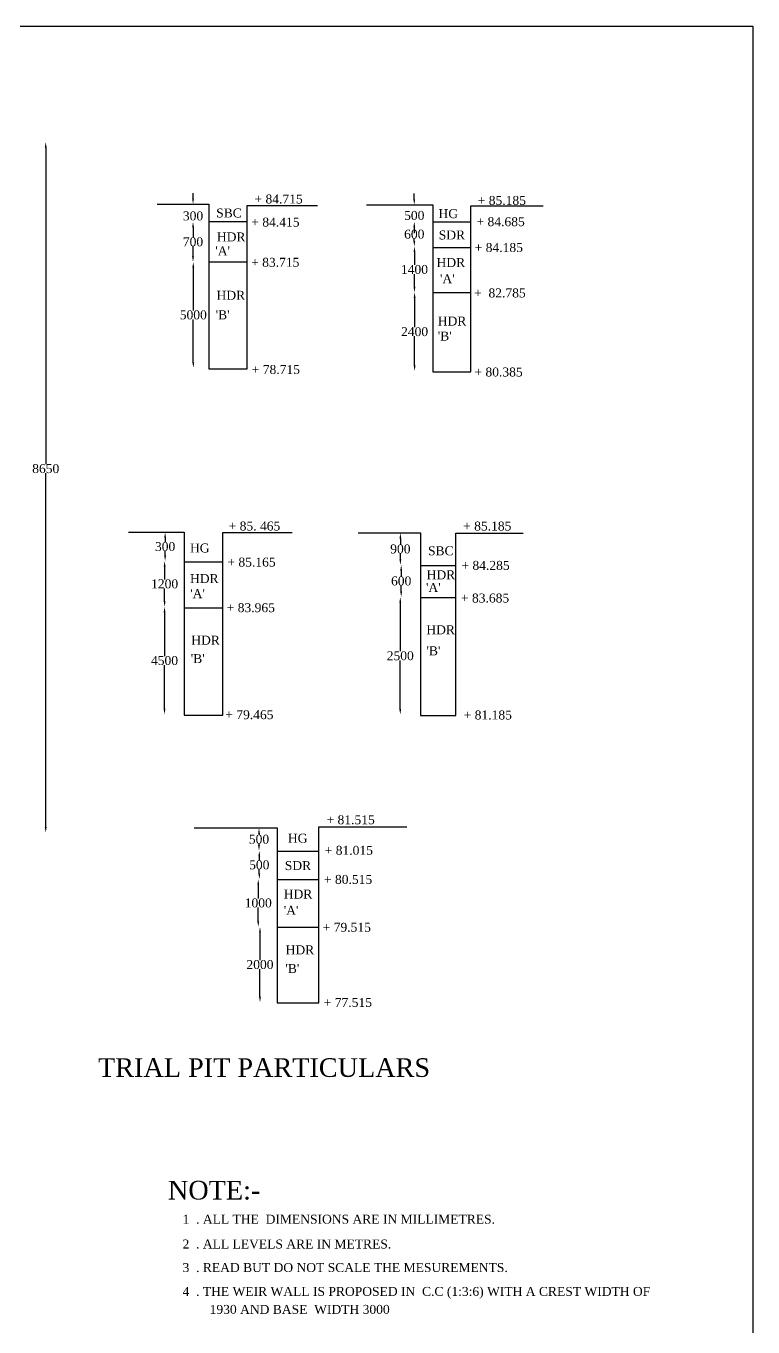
# Model space of a CAD drawing. Header units: millimetres. Extents: x 25263 to 1189477, y 36281 to 720269.
# Drawn here: x 991086 to 1185796, y 371815 to 720269 of the extents above; entities that cross this region are included whole.
import ezdxf

# ---------------------------------------------------------------- set-up
doc = ezdxf.new("R2010")
doc.units = ezdxf.units.MM
doc.header["$MEASUREMENT"] = 0
doc.header["$PDMODE"] = 66
doc.header["$PDSIZE"] = 170
for name, color, linetype in [('DIM', 5, 'Continuous'), ('DWG.LINE', 10, 'Continuous'), ('TEXT', 7, 'Continuous')]:
    doc.layers.add(name, color=color, linetype=linetype)
doc.layers.add('TITLE', color=7, linetype='Continuous', lineweight=30)
doc.styles.get("Standard").update_dxf_attribs({"font": 'TIMES.TTF', "height": 2400})
doc.dimstyles.get("Standard").update_dxf_attribs({"dimtxt": 2400, "dimasz": 1500, "dimexe": 0.18, "dimexo": 0.0625, "dimgap": 0.09, "dimtad": 0, "dimtih": 1, "dimtoh": 1, "dimdec": 1, "dimzin": 0, "dimdsep": 46, "dimtxsty": 'Standard', "dimcen": 0.09, "dimse1": 1, "dimse2": 1, "dimclrd": 5, "dimclre": 5, "dimclrt": 4, "dimadec": 0, "dimazin": 0, "dimtfac": 1, "dimtdec": 1, "dimtofl": 0, "dimtmove": 0, "dimatfit": 3, "dimfxl": 1, "dimtolj": 1, "dimtzin": 0, "dimarcsym": 0})

# ---------------------------------------------------------------- blocks, each defined once
blk = doc.blocks.new('*D76')
at = {"layer": 'Defpoints', "color": 0}
for p in [(996381, 689212), (996368, 504218), (996381, 504218)]:
    blk.add_point(p, dxfattribs=at)
at = {"layer": 'DIM', "color": 5, "lineweight": -2}
for p, q in [((996368, 687712), (996368, 602936)), ((996368, 505718), (996368, 600495))]:
    blk.add_line(p, q, dxfattribs=at)
at = {"layer": 'DIM', "color": 5}
for points in [[(996118, 687712), (996618, 687712), (996368, 689212)], [(996118, 505718), (996618, 505718), (996368, 504218)]]:
    blk.add_solid(points, dxfattribs=at)
at = {"layer": 'DIM', "color": 4, "insert": (996368, 601715), "char_height": 2400, "attachment_point": 5}
blk.add_mtext('\\A1;8650', dxfattribs=at)
blk = doc.blocks.new('*D78')
at = {"layer": 'Defpoints', "color": 0}
for p in [(1036072, 672533), (1035817, 667832), (1036072, 667832)]:
    blk.add_point(p, dxfattribs=at)
at = {"layer": 'DIM', "color": 5, "lineweight": -2}
for p, q in [((1035817, 674033), (1035817, 675533)), ((1035817, 666332), (1035817, 664832))]:
    blk.add_line(p, q, dxfattribs=at)
at = {"layer": 'DIM', "color": 5}
for points in [[(1035567, 674033), (1036067, 674033), (1035817, 672533)], [(1035567, 666332), (1036067, 666332), (1035817, 667832)]]:
    blk.add_solid(points, dxfattribs=at)
at = {"layer": 'DIM', "color": 4, "insert": (1035817, 669390), "char_height": 2400, "attachment_point": 5}
blk.add_mtext('\\A1;300', dxfattribs=at)
blk = doc.blocks.new('*D79')
at = {"layer": 'Defpoints', "color": 0}
for p in [(1035817, 667832), (1035813, 657084), (1035817, 657084)]:
    blk.add_point(p, dxfattribs=at)
at = {"layer": 'DIM', "color": 5, "lineweight": -2}
for p, q in [((1035813, 666332), (1035813, 663682)), ((1035813, 658584), (1035813, 661234))]:
    blk.add_line(p, q, dxfattribs=at)
at = {"layer": 'DIM', "color": 5}
for points in [[(1035563, 666332), (1036063, 666332), (1035813, 667832)], [(1035563, 658584), (1036063, 658584), (1035813, 657084)]]:
    blk.add_solid(points, dxfattribs=at)
at = {"layer": 'DIM', "color": 4, "insert": (1035813, 662458), "char_height": 2400, "attachment_point": 5}
blk.add_mtext('\\A1;700', dxfattribs=at)
blk = doc.blocks.new('*D80')
at = {"layer": 'Defpoints', "color": 0}
for p in [(1035813, 657084), (1035813, 628703), (1035888, 628703)]:
    blk.add_point(p, dxfattribs=at)
at = {"layer": 'DIM', "color": 5, "lineweight": -2}
for p, q in [((1035888, 655584), (1035888, 644114)), ((1035888, 630203), (1035888, 641672))]:
    blk.add_line(p, q, dxfattribs=at)
at = {"layer": 'DIM', "color": 5}
for points in [[(1035638, 655584), (1036138, 655584), (1035888, 657084)], [(1035638, 630203), (1036138, 630203), (1035888, 628703)]]:
    blk.add_solid(points, dxfattribs=at)
at = {"layer": 'DIM', "color": 4, "insert": (1035888, 642893), "char_height": 2400, "attachment_point": 5}
blk.add_mtext('\\A1;5000', dxfattribs=at)
blk = doc.blocks.new('*D81')
at = {"layer": 'Defpoints', "color": 0}
for p in [(1095045, 672370), (1095045, 667810), (1095072, 667810)]:
    blk.add_point(p, dxfattribs=at)
at = {"layer": 'DIM', "color": 5, "lineweight": -2}
for p, q in [((1095072, 673870), (1095072, 675370)), ((1095072, 666310), (1095072, 664810))]:
    blk.add_line(p, q, dxfattribs=at)
at = {"layer": 'DIM', "color": 5}
for points in [[(1094822, 673870), (1095322, 673870), (1095072, 672370)], [(1094822, 666310), (1095322, 666310), (1095072, 667810)]]:
    blk.add_solid(points, dxfattribs=at)
at = {"layer": 'DIM', "color": 4, "insert": (1095072, 669527), "char_height": 2400, "attachment_point": 5}
blk.add_mtext('\\A1;500', dxfattribs=at)
blk = doc.blocks.new('*D82')
at = {"layer": 'Defpoints', "color": 0}
for p in [(1095072, 667810), (1095072, 661199), (1095081, 661199)]:
    blk.add_point(p, dxfattribs=at)
at = {"layer": 'DIM', "color": 5, "lineweight": -2}
for p, q in [((1095081, 666310), (1095081, 665726)), ((1095081, 662699), (1095081, 663284))]:
    blk.add_line(p, q, dxfattribs=at)
at = {"layer": 'DIM', "color": 5}
for points in [[(1094831, 666310), (1095331, 666310), (1095081, 667810)], [(1094831, 662699), (1095331, 662699), (1095081, 661199)]]:
    blk.add_solid(points, dxfattribs=at)
at = {"layer": 'DIM', "color": 4, "insert": (1095081, 664505), "char_height": 2400, "attachment_point": 5}
blk.add_mtext('\\A1;600', dxfattribs=at)
blk = doc.blocks.new('*D83')
at = {"layer": 'Defpoints', "color": 0}
for p in [(1095081, 661199), (1095081, 648915), (1095127, 648915)]:
    blk.add_point(p, dxfattribs=at)
at = {"layer": 'DIM', "color": 5, "lineweight": -2}
for p, q in [((1095127, 659699), (1095127, 656278)), ((1095127, 650415), (1095127, 653836))]:
    blk.add_line(p, q, dxfattribs=at)
at = {"layer": 'DIM', "color": 5}
for points in [[(1094877, 659699), (1095377, 659699), (1095127, 661199)], [(1094877, 650415), (1095377, 650415), (1095127, 648915)]]:
    blk.add_solid(points, dxfattribs=at)
at = {"layer": 'DIM', "color": 4, "insert": (1095127, 655057), "char_height": 2400, "attachment_point": 5}
blk.add_mtext('\\A1;1400', dxfattribs=at)
blk = doc.blocks.new('*D84')
at = {"layer": 'Defpoints', "color": 0}
for p in [(1095127, 648915), (1095127, 627874), (1095165, 627874)]:
    blk.add_point(p, dxfattribs=at)
at = {"layer": 'DIM', "color": 5, "lineweight": -2}
for p, q in [((1095165, 647415), (1095165, 639616)), ((1095165, 629374), (1095165, 637174))]:
    blk.add_line(p, q, dxfattribs=at)
at = {"layer": 'DIM', "color": 5}
for points in [[(1094915, 647415), (1095415, 647415), (1095165, 648915)], [(1094915, 629374), (1095415, 629374), (1095165, 627874)]]:
    blk.add_solid(points, dxfattribs=at)
at = {"layer": 'DIM', "color": 4, "insert": (1095165, 638395), "char_height": 2400, "attachment_point": 5}
blk.add_mtext('\\A1;2400', dxfattribs=at)
blk = doc.blocks.new('*D186')
at = {"layer": 'Defpoints', "color": 0}
for p in [(1053917, 505488), (1053491, 499402), (1053917, 499402)]:
    blk.add_point(p, dxfattribs=at)
at = {"layer": 'DIM', "color": 5, "lineweight": -2}
for p, q in [((1053491, 503988), (1053491, 503665)), ((1053491, 500902), (1053491, 501224))]:
    blk.add_line(p, q, dxfattribs=at)
at = {"layer": 'DIM', "color": 5}
for points in [[(1053241, 503988), (1053741, 503988), (1053491, 505488)], [(1053241, 500902), (1053741, 500902), (1053491, 499402)]]:
    blk.add_solid(points, dxfattribs=at)
at = {"layer": 'DIM', "color": 4, "insert": (1053491, 502445), "char_height": 2400, "attachment_point": 5}
blk.add_mtext('\\A1;500', dxfattribs=at)
blk = doc.blocks.new('*D187')
at = {"layer": 'Defpoints', "color": 0}
for p in [(1053491, 499402), (1053491, 491764), (1053565, 491764)]:
    blk.add_point(p, dxfattribs=at)
at = {"layer": 'DIM', "color": 5, "lineweight": -2}
for p, q in [((1053565, 497902), (1053565, 496804)), ((1053565, 493264), (1053565, 494362))]:
    blk.add_line(p, q, dxfattribs=at)
at = {"layer": 'DIM', "color": 5}
for points in [[(1053315, 497902), (1053815, 497902), (1053565, 499402)], [(1053315, 493264), (1053815, 493264), (1053565, 491764)]]:
    blk.add_solid(points, dxfattribs=at)
at = {"layer": 'DIM', "color": 4, "insert": (1053565, 495583), "char_height": 2400, "attachment_point": 5}
blk.add_mtext('\\A1;500', dxfattribs=at)
blk = doc.blocks.new('*D188')
at = {"layer": 'Defpoints', "color": 0}
for p in [(1053491, 491764), (1053289, 478993), (1053491, 478993)]:
    blk.add_point(p, dxfattribs=at)
at = {"layer": 'DIM', "color": 5, "lineweight": -2}
for p, q in [((1053289, 490264), (1053289, 486600)), ((1053289, 480493), (1053289, 484158))]:
    blk.add_line(p, q, dxfattribs=at)
at = {"layer": 'DIM', "color": 5}
for points in [[(1053039, 490264), (1053539, 490264), (1053289, 491764)], [(1053039, 480493), (1053539, 480493), (1053289, 478993)]]:
    blk.add_solid(points, dxfattribs=at)
at = {"layer": 'DIM', "color": 4, "insert": (1053289, 485379), "char_height": 2400, "attachment_point": 5}
blk.add_mtext('\\A1;1000', dxfattribs=at)
blk = doc.blocks.new('*D189')
at = {"layer": 'Defpoints', "color": 0}
for p in [(1053289, 478993), (1053289, 458773), (1053751, 458773)]:
    blk.add_point(p, dxfattribs=at)
at = {"layer": 'DIM', "color": 5, "lineweight": -2}
for p, q in [((1053751, 477493), (1053751, 470104)), ((1053751, 460273), (1053751, 467662))]:
    blk.add_line(p, q, dxfattribs=at)
at = {"layer": 'DIM', "color": 5}
for points in [[(1053501, 477493), (1054001, 477493), (1053751, 478993)], [(1053501, 460273), (1054001, 460273), (1053751, 458773)]]:
    blk.add_solid(points, dxfattribs=at)
at = {"layer": 'DIM', "color": 4, "insert": (1053751, 468883), "char_height": 2400, "attachment_point": 5}
blk.add_mtext('\\A1;2000', dxfattribs=at)
blk = doc.blocks.new('*D190')
at = {"layer": 'Defpoints', "color": 0}
for p in [(1028236, 584691), (1028236, 576983), (1028340, 576983)]:
    blk.add_point(p, dxfattribs=at)
at = {"layer": 'DIM', "color": 5, "lineweight": -2}
for p, q in [((1028340, 583191), (1028340, 582058)), ((1028340, 578483), (1028340, 579616))]:
    blk.add_line(p, q, dxfattribs=at)
at = {"layer": 'DIM', "color": 5}
for points in [[(1028090, 583191), (1028590, 583191), (1028340, 584691)], [(1028090, 578483), (1028590, 578483), (1028340, 576983)]]:
    blk.add_solid(points, dxfattribs=at)
at = {"layer": 'DIM', "color": 4, "insert": (1028340, 580837), "char_height": 2400, "attachment_point": 5}
blk.add_mtext('\\A1;300', dxfattribs=at)
blk = doc.blocks.new('*D191')
at = {"layer": 'Defpoints', "color": 0}
for p in [(1028340, 576983), (1028211, 564705), (1028340, 564705)]:
    blk.add_point(p, dxfattribs=at)
at = {"layer": 'DIM', "color": 5, "lineweight": -2}
for p, q in [((1028211, 575483), (1028211, 572065)), ((1028211, 566205), (1028211, 569623))]:
    blk.add_line(p, q, dxfattribs=at)
at = {"layer": 'DIM', "color": 5}
for points in [[(1027961, 575483), (1028461, 575483), (1028211, 576983)], [(1027961, 566205), (1028461, 566205), (1028211, 564705)]]:
    blk.add_solid(points, dxfattribs=at)
at = {"layer": 'DIM', "color": 4, "insert": (1028211, 570844), "char_height": 2400, "attachment_point": 5}
blk.add_mtext('\\A1;1200', dxfattribs=at)
blk = doc.blocks.new('*D192')
at = {"layer": 'Defpoints', "color": 0}
for p in [(1028211, 564705), (1028181, 535910), (1028211, 535910)]:
    blk.add_point(p, dxfattribs=at)
at = {"layer": 'DIM', "color": 5, "lineweight": -2}
for p, q in [((1028181, 563205), (1028181, 551529)), ((1028181, 537410), (1028181, 549087))]:
    blk.add_line(p, q, dxfattribs=at)
at = {"layer": 'DIM', "color": 5}
for points in [[(1027931, 563205), (1028431, 563205), (1028181, 564705)], [(1027931, 537410), (1028431, 537410), (1028181, 535910)]]:
    blk.add_solid(points, dxfattribs=at)
at = {"layer": 'DIM', "color": 4, "insert": (1028181, 550308), "char_height": 2400, "attachment_point": 5}
blk.add_mtext('\\A1;4500', dxfattribs=at)
blk = doc.blocks.new('*D193')
at = {"layer": 'Defpoints', "color": 0}
for p in [(1091486, 584501), (1091355, 575890), (1091486, 575890)]:
    blk.add_point(p, dxfattribs=at)
at = {"layer": 'DIM', "color": 5, "lineweight": -2}
for p, q in [((1091355, 583001), (1091355, 581419)), ((1091355, 577390), (1091355, 578971))]:
    blk.add_line(p, q, dxfattribs=at)
at = {"layer": 'DIM', "color": 5}
for points in [[(1091105, 583001), (1091605, 583001), (1091355, 584501)], [(1091105, 577390), (1091605, 577390), (1091355, 575890)]]:
    blk.add_solid(points, dxfattribs=at)
at = {"layer": 'DIM', "color": 4, "insert": (1091355, 580195), "char_height": 2400, "attachment_point": 5}
blk.add_mtext('\\A1;900', dxfattribs=at)
blk = doc.blocks.new('*D194')
at = {"layer": 'Defpoints', "color": 0}
for p in [(1091355, 575890), (1091355, 567343), (1091569, 567343)]:
    blk.add_point(p, dxfattribs=at)
at = {"layer": 'DIM', "color": 5, "lineweight": -2}
for p, q in [((1091569, 574390), (1091569, 572837)), ((1091569, 568843), (1091569, 570395))]:
    blk.add_line(p, q, dxfattribs=at)
at = {"layer": 'DIM', "color": 5}
for points in [[(1091319, 574390), (1091819, 574390), (1091569, 575890)], [(1091319, 568843), (1091819, 568843), (1091569, 567343)]]:
    blk.add_solid(points, dxfattribs=at)
at = {"layer": 'DIM', "color": 4, "insert": (1091569, 571616), "char_height": 2400, "attachment_point": 5}
blk.add_mtext('\\A1;600', dxfattribs=at)
blk = doc.blocks.new('*D195')
at = {"layer": 'Defpoints', "color": 0}
for p in [(1091569, 567343), (1091323, 535837), (1091569, 535837)]:
    blk.add_point(p, dxfattribs=at)
at = {"layer": 'DIM', "color": 5, "lineweight": -2}
for p, q in [((1091323, 565843), (1091323, 552811)), ((1091323, 537337), (1091323, 550369))]:
    blk.add_line(p, q, dxfattribs=at)
at = {"layer": 'DIM', "color": 5}
for points in [[(1091073, 565843), (1091573, 565843), (1091323, 567343)], [(1091073, 537337), (1091573, 537337), (1091323, 535837)]]:
    blk.add_solid(points, dxfattribs=at)
at = {"layer": 'DIM', "color": 4, "insert": (1091323, 551590), "char_height": 2400, "attachment_point": 5}
blk.add_mtext('\\A1;2500', dxfattribs=at)

msp = doc.modelspace()

# ---------------------------------------------------------------- linework, layer by layer
at = {"layer": 'DWG.LINE'}
for points in [[(1026179.76, 672532.62), (1040091.07, 672532.62), (1040091.07, 628408.52), (1050294.29, 628408.52), (1050294.29, 672224.47), (1069119.45, 672224.47)], [(1082244.49, 672370.2), (1100009.6, 672370.2), (1100009.6, 627658.21), (1110181.55, 627658.21), (1110181.55, 672134.04), (1129627.97, 672134.04)], [(1040091.07, 667889.51), (1050294.29, 667889.51)], [(1100009.6, 667813.87), (1110181.55, 667813.87)], [(1100009.6, 660964.55), (1110181.55, 660964.55)], [(1040091.07, 657106.46), (1050294.29, 657106.46)], [(1100009.6, 648890.99), (1110181.55, 648890.99)], [(1018514.34, 584691.22), (1033412.89, 584691.22), (1033412.89, 535712.63), (1043765.81, 535712.63), (1043765.81, 584648.89), (1062351.44, 584648.89)], [(1080050.86, 584500.56), (1096774.58, 584500.56), (1096774.58, 535638.42), (1106201.67, 535638.42), (1106201.67, 584465.84), (1124282.66, 584465.84)], [(1033412.89, 576773.49), (1043765.81, 576773.49)], [(1096774.58, 575809.72), (1106201.67, 575809.72)], [(1096774.58, 567196.38), (1106201.67, 567196.38)], [(1033412.89, 564476.38), (1043765.81, 564476.38)], [(1036166.07, 505487.53), (1058327.95, 505487.53), (1058327.95, 458600.64), (1069483.01, 458600.64), (1069483.01, 505753.03), (1093124.55, 505753.03)], [(1058327.95, 499257.48), (1069483.01, 499257.48)], [(1058327.95, 491704.67), (1069483.01, 491704.67)], [(1058327.95, 478862.79), (1069483.01, 478862.79)]]:
    msp.add_lwpolyline(points, dxfattribs=at)
at = {"layer": 'TITLE'}
for p, q in [((25263.28, 720268.84), (1185796.23, 720268.84)), ((1185796.23, 720268.84), (1185796.23, 36280.55))]:
    msp.add_line(p, q, dxfattribs=at)

# ---------------------------------------------------------------- texts
at = {"layer": 'TEXT'}
for s, height, p in [('+ 84.715', 2400, (1052278.6, 672735.6)), ('+ 85.185', 2400, (1112072.2, 672357.69)), ('SBC', 2400, (1042020.74, 668992.01)), ('HG', 2400, (1101569.84, 668818.44)), ('+ 84.685', 2400, (1111750.77, 666658.5)), ('+ 84.415', 2400, (1051428.65, 666551.78)), ('HDR', 2400, (1042207.94, 662585.92)), ('SDR', 2400, (1101635.66, 663097.4)), ('+ 84.185', 2400, (1111256.65, 659739.62)), ("'A'", 2400, (1041787.02, 658827.4)), ('+ 83.715', 2400, (1051388.08, 655783.53)), ('HDR', 2400, (1101044.76, 655715.54)), ("'A'", 2400, (1101965.53, 651368.07)), ('HDR', 2400, (1042121.43, 646951)), ('+  82.785', 2400, (1111095.51, 647573.64)), ("'B'", 2400, (1041887.2, 641714.49)), ('HDR', 2400, (1101373.45, 640037.72)), ("'B'", 2400, (1101373.45, 636026.41)), ('+ 78.715', 2400, (1051547.21, 627074.96)), ('+ 80.385', 2400, (1111192.9, 626399.81)), ('+ 85. 465', 2400, (1045356.49, 585148.45)), ('+ 85.185', 2400, (1108165.87, 585138.44)), ('HG', 2400, (1035002.62, 579262.41)), ('SBC', 2400, (1098755.97, 578509.64)), ('+ 85.165', 2400, (1045025.68, 575485.12)), ('+ 84.285', 2400, (1107703.96, 574603.68)), ('HDR', 2400, (1035002.62, 571073.34)), ('HDR', 2400, (1098386.48, 572077.47)), ("'A'", 2400, (1035071.33, 567022.69)), ("'A'", 2400, (1098216.97, 568690.28)), ('+ 83.685', 2400, (1107581.1, 565858.15)), ('+ 83.965', 2400, (1044834.5, 563280.59)), ('HDR', 2400, (1098305.25, 557354.58)), ('HDR', 2400, (1035347.22, 554571.87)), ("'B'", 2400, (1098347.63, 551723.38)), ("'B'", 2400, (1035209.79, 549628.71)), ('+ 79.465', 2400, (1044455.23, 534617.85)), (' + 81.185', 2400, (1107398.22, 534531.08)), ('+ 81.515', 2400, (1071576.84, 506470.36)), ('HG', 2400, (1061232.82, 501537.27)), ('+ 81.015', 2400, (1071083.78, 498286.59)), ('SDR', 2400, (1060397.68, 494194.44)), ('+ 80.515', 2400, (1070885.18, 490490.76)), ('HDR', 2400, (1060119.14, 486558.82)), ("'A'", 2400, (1060117.91, 482206.89)), ('+ 79.515', 2400, (1070539.14, 477670.33)), ('HDR', 2400, (1060619.38, 471622.29)), ("'B'", 2400, (1060563.7, 466615.82)), ('+ 77.515', 2400, (1070834.68, 457544.34)), ('NOTE:-', 5000, (1029101.37, 405958.09)), ('1  . ALL THE  DIMENSIONS ARE IN MILLIMETRES.', 2400, (1033018.12, 399486.07)), ('2  . ALL LEVELS ARE IN METRES.', 2400, (1033018.12, 392834.83)), ('3  . READ BUT DO NOT SCALE THE MESUREMENTS.', 2400, (1033018.12, 386537.95)), ('4  . THE WEIR WALL IS PROPOSED IN  C.C (1:3:6) WITH A CREST WIDTH OF', 2400, (1033018.12, 380142.06)), ('        1930 AND BASE  WIDTH 3000', 2400, (1033018.12, 375326.8))]:
    msp.add_text(s, height=height, dxfattribs=at).set_placement(p)
at = {"layer": 'TITLE'}
msp.add_text('TRIAL PIT PARTICULARS', height=5000, dxfattribs=at).set_placement((1010364.3, 438796.37))

# ---------------------------------------------------------------- dimensions: what is measured, and where the dimension line sits
at = {"layer": 'DIM'}
for base, p1, p2, text, picture, middle in [((996368.09, 504217.78), (996381.29, 689211.88), (996381.29, 504217.78), '8650', '*D76', (996368.09, 601715.49)), ((1035816.53, 667832.36), (1036071.67, 672532.62), (1036071.67, 667832.36), '300', '*D78', (1035816.53, 669389.76)), ((1095071.55, 667810.26), (1095045.25, 672370.2), (1095045.25, 667810.26), '500', '*D81', (1095071.55, 669527.18))]:
    dim = msp.add_linear_dim(base=base, p1=p1, p2=p2, angle=270, text=text, dimstyle='Standard', dxfattribs=at)
    dim.commit()
    dim.dimension.update_dxf_attribs({"geometry": picture, "text_midpoint": middle, "dimtype": 161})
for p1, p2, distance, text, picture, middle in [((1035816.53, 667832.36), (1035816.53, 657083.81), -3.6, '700', '*D79', (1035812.93, 662458.09)), ((1095071.55, 667810.26), (1095071.55, 661199.36), 9.35, '600', '*D82', (1095080.9, 664504.81)), ((1095080.9, 661199.36), (1095080.9, 648914.93), 46.39, '1400', '*D83', (1095127.29, 655057.15)), ((1035812.93, 657083.81), (1035812.93, 628702.68), 74.65, '5000', '*D80', (1035887.59, 642893.24)), ((1095127.29, 648914.93), (1095127.29, 627874.44), 37.37, '2400', '*D84', (1095164.66, 638394.68)), ((1028235.6, 584691.22), (1028235.6, 576982.68), 103.94, '300', '*D190', (1028339.55, 580836.95)), ((1091486.17, 584500.56), (1091486.17, 575889.76), -130.7, '900', '*D193', (1091355.47, 580195.16)), ((1028339.55, 576982.68), (1028339.55, 564705.5), -128.33, '1200', '*D191', (1028211.22, 570844.09)), ((1091355.47, 575889.76), (1091355.47, 567342.54), 213.31, '600', '*D194', (1091568.78, 571616.15)), ((1028211.22, 564705.5), (1028211.22, 535909.85), -30.38, '4500', '*D192', (1028180.84, 550307.67)), ((1091568.78, 567342.54), (1091568.78, 535837.07), -245.75, '2500', '*D195', (1091323.03, 551589.81)), ((1053916.72, 505487.53), (1053916.72, 499401.74), -426.11, '500', '*D186', (1053490.62, 502444.63)), ((1053490.62, 499401.74), (1053490.62, 491764.33), 74.47, '500', '*D187', (1053565.08, 495583.04)), ((1053490.62, 491764.33), (1053490.62, 478993.24), -201.3, '1000', '*D188', (1053289.31, 485378.79)), ((1053289.31, 478993.24), (1053289.31, 458772.69), 461.72, '2000', '*D189', (1053751.04, 468882.97))]:
    dim = msp.add_aligned_dim(p1=p1, p2=p2, distance=distance, text=text, dimstyle='Standard', dxfattribs=at)
    dim.commit()
    dim.dimension.update_dxf_attribs({"geometry": picture, "text_midpoint": middle})

doc.saveas('drawing.dxf')
